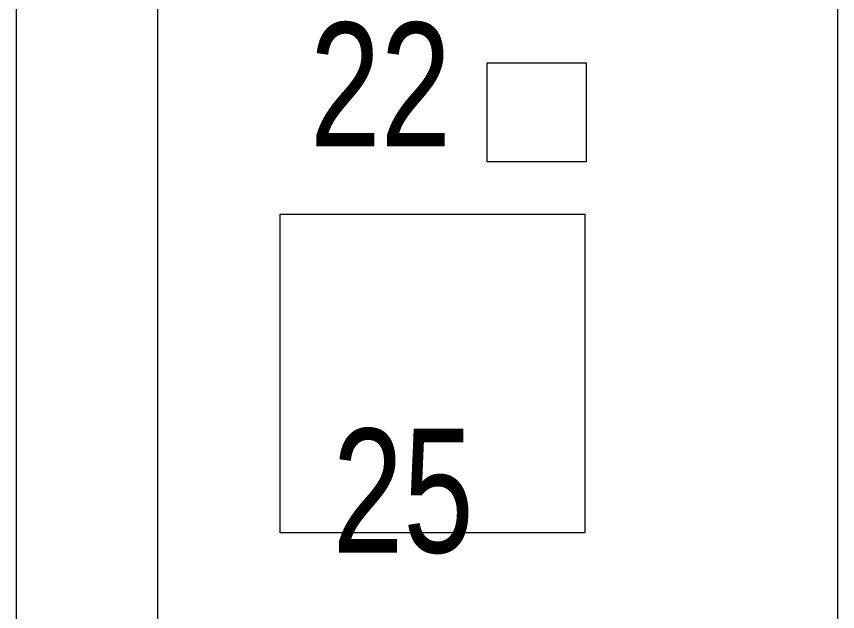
# Model space of a CAD drawing. Header units: millimetres. Extents: x -2143172 to 5255, y -610845 to 279739.
# Drawn here: x -1244251 to -1243671, y -12328 to -11908 of the extents above; entities that cross this region are included whole.
import ezdxf

# ---------------------------------------------------------------- set-up
doc = ezdxf.new("R2010")
doc.units = ezdxf.units.MM
doc.header["$LTSCALE"] = 30
doc.layers.get('0').update_dxf_attribs({"lineweight": 5})
for name, color, linetype, lineweight in [('72_EGR_EQP_TAG', 142, 'Continuous', 5), ('LOADING', 163, 'Continuous', 5), ('Walls', 32, 'Continuous', 5)]:
    doc.layers.add(name, color=color, linetype=linetype, lineweight=lineweight)
doc.styles.add('X3G_ENTITY_257CFD', font='swisscl.ttf', dxfattribs={"height": 200})

# ---------------------------------------------------------------- blocks, each defined once
blk = doc.blocks.new('D.110.51.53')
blk.add_lwpolyline([(285914, 4547), (286139, 4547), (286139, 4332), (285914, 4332), (285914, 4547)])
blk = doc.blocks.new('D.111.03.06')
blk.add_lwpolyline([(292372, 3690), (292442, 3690), (292442, 3620), (292372, 3620), (292372, 3690)])

msp = doc.modelspace()

# ---------------------------------------------------------------- linework, layer by layer
at = {"layer": 'LOADING'}
msp.add_line((-1243671.31, -11574.73, -0.1), (-1243671.31, -13475.63, -0.1), dxfattribs=at)
at = {"layer": 'Walls'}
for p, q in [((-1244251.31, -13554.73), (-1244251.31, -11094.73)), ((-1244151.31, -13554.73), (-1244151.31, -11094.73))]:
    msp.add_line(p, q, dxfattribs=at)

# ---------------------------------------------------------------- block references
at = {"layer": 'LOADING', "rotation": 270}
for name, p in [('D.111.03.06', (-1247538.92, 280431.68, -0.1)), ('D.110.51.53', (-1248396.92, 273866.68, -0.1))]:
    msp.add_blockref(name, p, dxfattribs=at)

# ---------------------------------------------------------------- texts
at = {"layer": '72_EGR_EQP_TAG', "char_height": 87.473, "attachment_point": 2, "style": 'X3G_ENTITY_257CFD'}
for s, insert in [('22', (-1243994.11, -11911.95, -0.31)), ('25', (-1243978.12, -12198.85, -0.21))]:
    msp.add_mtext(s, dxfattribs=dict(at, insert=insert))

doc.saveas('drawing.dxf')
